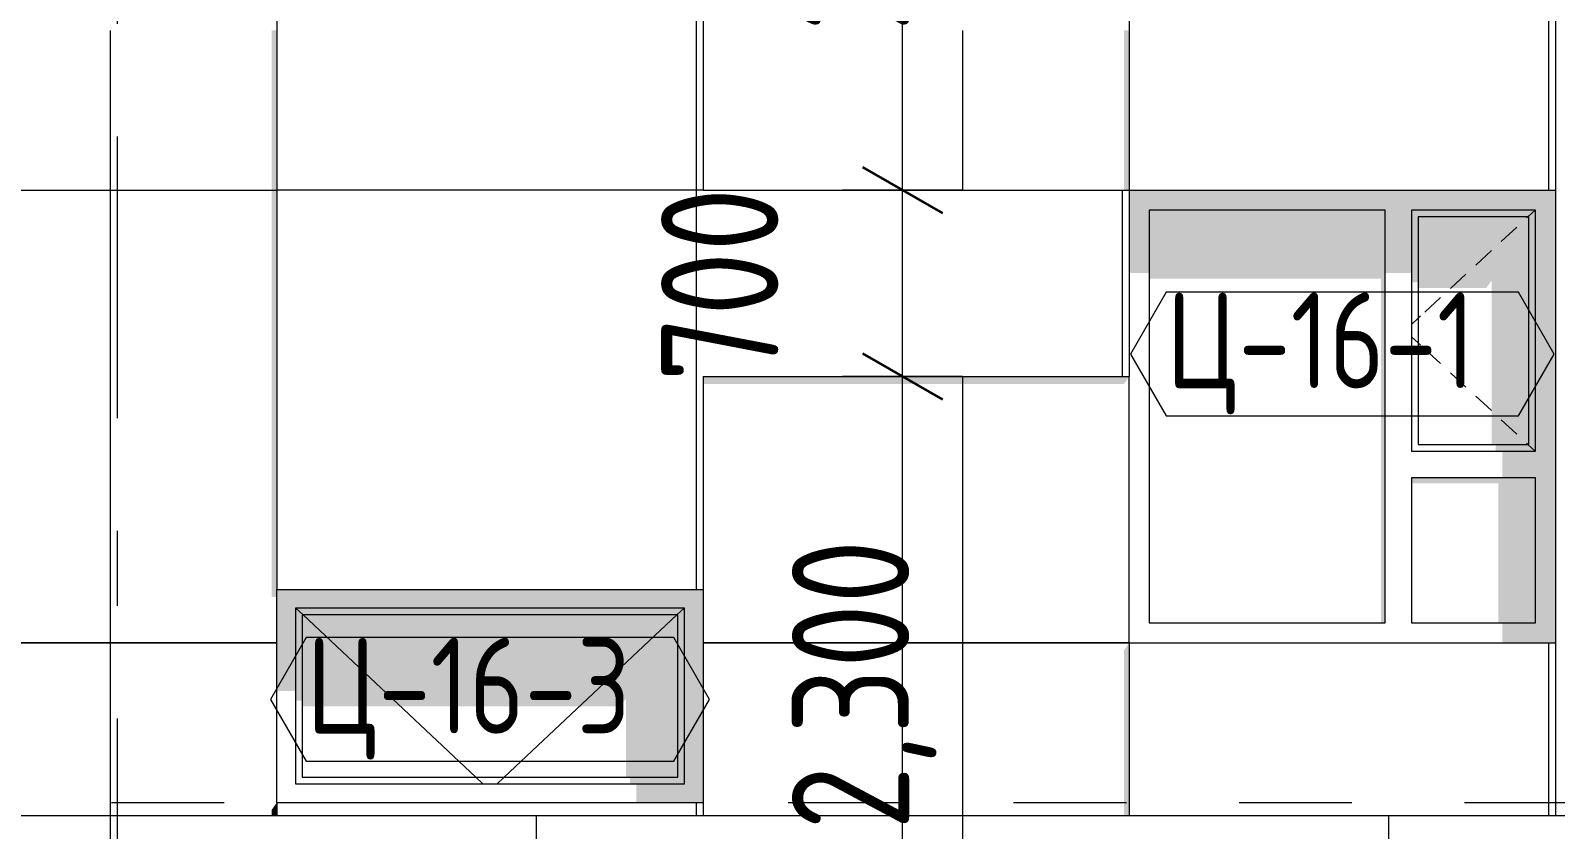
# Model space of a CAD drawing. Header units: millimetres. Extents: x 18162 to 7085488, y 72188 to 247925.
# Drawn here: x 4822615 to 4828340, y 121735 to 124737 of the extents above; entities that cross this region are included whole.
import ezdxf
from ezdxf.enums import TextEntityAlignment as Align

# ---------------------------------------------------------------- set-up
doc = ezdxf.new("R2010")
doc.units = ezdxf.units.MM
doc.header["$MEASUREMENT"] = 0
doc.linetypes.add('Dashed', pattern=[423.333333, 211.666667, -211.666667])
doc.linetypes.add('Double Dashed', pattern=[1093.611073, 529.166651, -211.666656, 141.111112, -211.666656])
for name, color, linetype in [('Archicad Windows', 7, 'Continuous'), ('Structural - Bearing', 7, 'Continuous'), ('Structural - Grid', 7, 'Continuous')]:
    doc.layers.add(name, color=color, linetype=linetype)
doc.styles.add('GENERATED_STYLE_3', font='', dxfattribs={"width": 0.8})
doc.styles.get('GENERATED_STYLE_3').set_extended_font_data('ISOCPEUR MON')
doc.dimstyles.new('GENERATED_STYLE__16', dxfattribs={"dimtxt": 440.00001, "dimasz": 228, "dimexe": 0.18, "dimexo": 0.0625, "dimgap": 0, "dimtad": 1, "dimdec": 0, "dimzin": 0, "dimdsep": 46, "dimtxsty": 'GENERATED_STYLE_3', "dimblk": 'ARROWHEAD_2', "dimblk1": 'ARROWHEAD_2', "dimblk2": 'ARROWHEAD_2', "dimcen": 0.09, "dimse1": 1, "dimse2": 1, "dimclrd": 13, "dimclre": 13, "dimclrt": 13, "dimadec": 0, "dimazin": 0, "dimtfac": 1, "dimtdec": 4, "dimtmove": 0, "dimatfit": 3, "dimfxl": 1, "dimtolj": 1, "dimtzin": 0, "dimarcsym": 0})

# ---------------------------------------------------------------- blocks, each defined once
blk = doc.blocks.new('*X1907', base_point=(4860813, 82836.7))
at = {"layer": 'Structural - Bearing', "color": 8, "linetype": 'Continuous', "lineweight": 13}
for p, q in [((4822913, 121786.7), (4822913, 121586.7)), ((4824513, 121786.7), (4824513, 121586.7))]:
    blk.add_line(p, q, dxfattribs=at)
blk = doc.blocks.new('*X1909', base_point=(4860813, 82836.7))
at = {"layer": 'Structural - Bearing', "color": 8, "linetype": 'Continuous', "lineweight": 13}
for p, q in [((4826113, 121786.7), (4826113, 121586.7)), ((4827713, 121786.7), (4827713, 121586.7)), ((4829313, 121786.7), (4829313, 121586.7))]:
    blk.add_line(p, q, dxfattribs=at)
blk = doc.blocks.new('*X1911', base_point=(4860813, 82836.7))
at = {"layer": 'Structural - Bearing', "color": 8, "linetype": 'Continuous', "lineweight": 13}
for p, q in [((4822913, 124736.7), (4822913, 122436.7)), ((4822501.9, 124136.7), (4822913, 124136.7)), ((4822913, 124136.7), (4823539.5, 124136.7)), ((4822913, 122436.7), (4822501.9, 122436.7)), ((4822501.9, 122436.7), (4822913, 122436.7)), ((4822913, 122436.7), (4823539.5, 122436.7)), ((4822913, 122436.7), (4822913, 121836.7)), ((4823539.5, 122436.7), (4822913, 122436.7)), ((4822913, 121836.7), (4822913, 121786.7))]:
    blk.add_line(p, q, dxfattribs=at)
blk = doc.blocks.new('*X1912', base_point=(4860813, 82836.7))
at = {"layer": 'Structural - Bearing', "color": 8, "linetype": 'Continuous', "lineweight": 13}
blk.add_line((4826113, 124736.7), (4826113, 124136.7), dxfattribs=at)
blk = doc.blocks.new('*X1913', base_point=(4860813, 82836.7))
at = {"layer": 'Structural - Bearing', "color": 8, "linetype": 'Continuous', "lineweight": 13}
for p, q in [((4826113, 123436.7), (4826113, 122436.7)), ((4825139.5, 122436.7), (4825613, 122436.7)), ((4825613, 122436.7), (4825139.5, 122436.7)), ((4826113, 122436.7), (4825613, 122436.7)), ((4825613, 122436.7), (4826113, 122436.7)), ((4826113, 122436.7), (4826739.5, 122436.7)), ((4826113, 122436.7), (4826113, 121836.7)), ((4826739.5, 122436.7), (4826113, 122436.7)), ((4826113, 121836.7), (4826113, 121786.7))]:
    blk.add_line(p, q, dxfattribs=at)
blk = doc.blocks.new('*X2002', base_point=(4860813, 82836.7))
at = {"layer": 'Structural - Bearing', "color": 7, "linetype": 'Continuous', "lineweight": 9}
blk.add_line((4825113, 121836.7), (4825113, 121786.7), dxfattribs=at)
blk = doc.blocks.new('*X2004', base_point=(4860813, 82836.7))
at = {"layer": 'Structural - Bearing', "color": 7, "linetype": 'Continuous', "lineweight": 9}
for p, q in [((4825113, 124836.7), (4825113, 122636.7)), ((4824013, 124136.7), (4823539.5, 124136.7)), ((4825113, 124136.7), (4824013, 124136.7)), ((4825139.5, 124136.7), (4825113, 124136.7))]:
    blk.add_line(p, q, dxfattribs=at)
blk = doc.blocks.new('*X2018', base_point=(4860813, 82836.7))
at = {"layer": 'Structural - Bearing', "color": 7, "linetype": 'Continuous', "lineweight": 9}
blk.add_line((4826713, 124136.7), (4826713, 123436.7), dxfattribs=at)
blk = doc.blocks.new('*X2031', base_point=(4860813, 82836.7))
at = {"layer": 'Structural - Bearing', "color": 7, "linetype": 'Continuous', "lineweight": 9}
for p, q in [((4828313, 122436.7), (4828313, 121836.7)), ((4828313, 121836.7), (4828313, 121786.7))]:
    blk.add_line(p, q, dxfattribs=at)
blk = doc.blocks.new('*X2033', base_point=(4860813, 82836.7))
at = {"layer": 'Structural - Bearing', "color": 7, "linetype": 'Continuous', "lineweight": 9}
for p, q in [((4828313, 125436.7), (4828313, 124836.7)), ((4828313, 124836.7), (4828313, 124136.7))]:
    blk.add_line(p, q, dxfattribs=at)
blk = doc.blocks.new('*D2147', base_point=(4860813, 82836.7))
at = {"color": 12, "linetype": 'Continuous', "lineweight": 35}
for p, q in [((4825738.1, 123523.3), (4826038.1, 123350.1)), ((4825738.1, 121223.3), (4826038.1, 121050.1))]:
    blk.add_line(p, q, dxfattribs=at)
at = {"color": 13, "linetype": 'Continuous', "lineweight": 13}
for p, q in [((4826113.1, 123436.7), (4825663.1, 123436.7)), ((4825888.1, 121136.7), (4825888.1, 123436.7)), ((4826113.1, 121136.7), (4825663.1, 121136.7))]:
    blk.add_line(p, q, dxfattribs=at)
at = {"color": 13, "lineweight": 13, "char_height": 440, "attachment_point": 7, "rotation": 90, "style": 'GENERATED_STYLE_3'}
for s, insert in [('\\A1;{\\pql;\\fISOCPEUR MON|b0|i0|c0|p0;\\W0.800000;700}', (4825421.8, 123417.8)), ('\\A1;{\\pql;\\fISOCPEUR MON|b0|i0|c0|p0;\\W0.800000;2,300}', (4826015.7, 121733.4))]:
    blk.add_mtext(s, dxfattribs=dict(at, insert=insert))
blk = doc.blocks.new('ARROWHEAD_2')
at = {"color": 0, "linetype": 'Continuous', "lineweight": 0}
for p, q in [((-0.378, -0.655), (0.378, 0.655)), ((0, 0), (-1, 0))]:
    blk.add_line(p, q, dxfattribs=at)
blk = doc.blocks.new('*D2148', base_point=(4860813, 82836.7))
at = {"color": 12, "linetype": 'Continuous', "lineweight": 35}
for p, q in [((4825738.1, 124223.3), (4826038.1, 124050.1)), ((4825738.1, 123523.3), (4826038.1, 123350.1))]:
    blk.add_line(p, q, dxfattribs=at)
at = {"color": 13, "linetype": 'Continuous', "lineweight": 13}
for p, q in [((4826113.1, 124136.7), (4825663.1, 124136.7)), ((4825888.1, 123436.7), (4825888.1, 124136.7)), ((4826113.1, 123436.7), (4825663.1, 123436.7))]:
    blk.add_line(p, q, dxfattribs=at)
blk = doc.blocks.new('*D2149', base_point=(4860813, 82836.7))
at = {"color": 12, "linetype": 'Continuous', "lineweight": 35}
for p, q in [((4825738.1, 126523.3), (4826038.1, 126350.1)), ((4825738.1, 124223.3), (4826038.1, 124050.1))]:
    blk.add_line(p, q, dxfattribs=at)
at = {"color": 13, "linetype": 'Continuous', "lineweight": 13}
for p, q in [((4826113.1, 126436.7), (4825663.1, 126436.7)), ((4825888.1, 124136.7), (4825888.1, 126436.7)), ((4826113.1, 124136.7), (4825663.1, 124136.7))]:
    blk.add_line(p, q, dxfattribs=at)
at = {"color": 13, "lineweight": 13, "char_height": 440, "attachment_point": 7, "rotation": 90, "style": 'GENERATED_STYLE_3'}
for s, insert in [('\\A1;{\\pql;\\fISOCPEUR MON|b0|i0|c0|p0;\\W0.800000;700}', (4825421.8, 126417.8)), ('\\A1;{\\pql;\\fISOCPEUR MON|b0|i0|c0|p0;\\W0.800000;2,300}', (4826015.7, 124733.4))]:
    blk.add_mtext(s, dxfattribs=dict(at, insert=insert))
blk = doc.blocks.new('Label_58_3', base_point=(4827539.5, 123286.7))
at = {"color": 13, "linetype": 'Continuous', "lineweight": 13, "flags": 128}
blk.add_lwpolyline([(4826744.4, 123520.9), (4826878.5, 123288.7), (4828200.6, 123288.7), (4828334.7, 123520.9), (4828200.6, 123753.2), (4826878.5, 123753.2)], close=True, dxfattribs=at)
at = {"color": 13, "lineweight": 13, "insert": (4826878.5, 123752.5), "char_height": 360, "attachment_point": 1, "style": 'GENERATED_STYLE_3'}
blk.add_mtext('\\A1;{\\pql;\\pt0,253000;\\fISOCPEUR MON|b0|i0|c0|p0;\\W0.800000;Ц-16-1\\fISOCPEUR MON|b0|i0|c0|p0;\\W0.800000;\\A1{\\H.66x;\\S^  ;}\\fISOCPEUR MON|b0|i0|c0|p0;\\W0.800000;\\fISOCPEUR MON|b0|i0|c0|p0;\\W0.800000;\\A1{\\H.66x;\\S^  ;}\\fISOCPEUR MON|b0|i0|c0|p0;\\W0.800000; \\fISOCPEUR MON|b0|i0|c0|p0;\\W0.800000;\\fISOCPEUR MON|b0|i0|c0|p0;\\W0.800000;\\fISOCPEUR MON|b0|i0|c0|p0;\\W0.800000;\\fISOCPEUR MON|b0|i0|c0|p0;\\W0.800000;\\fISOCPEUR MON|b0|i0|c0|p0;\\W0.800000;\\fISOCPEUR MON|b0|i0|c0|p0;\\W0.800000;\\fISOCPEUR MON|b0|i0|c0|p0;\\W0.800000;\\fISOCPEUR MON|b0|i0|c0|p0;\\W0.800000;\\fISOCPEUR MON|b0|i0|c0|p0;\\W0.800000;\\fISOCPEUR MON|b0|i0|c0|p0;\\W0.800000;\\fISOCPEUR MON|b0|i0|c0|p0;\\W0.800000;\\fISOCPEUR MON|b0|i0|c0|p0;\\W0.800000;\\fISOCPEUR MON|b0|i0|c0|p0;\\W0.800000;\\fISOCPEUR MON|b0|i0|c0|p0;\\W0.800000;\\fISOCPEUR MON|b0|i0|c0|p0;\\W0.800000;\\fISOCPEUR MON|b0|i0|c0|p0;\\W0.800000;\\fISOCPEUR MON|b0|i0|c0|p0;\\W0.800000;\\fISOCPEUR MON|b0|i0|c0|p0;\\W0.800000;\\fISOCPEUR MON|b0|i0|c0|p0;\\W0.800000;\\fISOCPEUR MON|b0|i0|c0|p0;\\W0.800000;\\fISOCPEUR MON|b0|i0|c0|p0;\\W0.800000;\\fISOCPEUR MON|b0|i0|c0|p0;\\W0.800000;\\fISOCPEUR MON|b0|i0|c0|p0;\\W0.800000;\\fISOCPEUR MON|b0|i0|c0|p0;\\W0.800000;\\fISOCPEUR MON|b0|i0|c0|p0;\\W0.800000;\\fISOCPEUR MON|b0|i0|c0|p0;\\W0.800000;\\fISOCPEUR MON|b0|i0|c0|p0;\\W0.800000;\\fISOCPEUR MON|b0|i0|c0|p0;\\W0.800000;\\fISOCPEUR MON|b0|i0|c0|p0;\\W0.800000;\\fISOCPEUR MON|b0|i0|c0|p0;\\W0.800000;\\fISOCPEUR MON|b0|i0|c0|p0;\\W0.800000;\\fISOCPEUR MON|b0|i0|c0|p0;\\W0.800000;\\fISOCPEUR MON|b0|i0|c0|p0;\\W0.800000;\\fISOCPEUR MON|b0|i0|c0|p0;\\W0.800000;\\fISOCPEUR MON|b0|i0|c0|p0;\\W0.800000;\\fISOCPEUR MON|b0|i0|c0|p0;\\W0.800000;\\fISOCPEUR MON|b0|i0|c0|p0;\\W0.800000;\\fISOCPEUR MON|b0|i0|c0|p0;\\W0.800000;\\fISOCPEUR MON|b0|i0|c0|p0;\\W0.800000;\\fISOCPEUR MON|b0|i0|c0|p0;\\W0.800000;\\fISOCPEUR MON|b0|i0|c0|p0;\\W0.800000;\\fISOCPEUR MON|b0|i0|c0|p0;\\W0.800000;\\fISOCPEUR MON|b0|i0|c0|p0;\\W0.800000;}', dxfattribs=at)
blk = doc.blocks.new('Label_60_3', base_point=(4824339.5, 121989.7))
at = {"color": 13, "linetype": 'Continuous', "lineweight": 13, "flags": 128}
blk.add_lwpolyline([(4823515.6, 122224), (4823649.7, 121991.7), (4825029.3, 121991.7), (4825163.4, 122224), (4825029.3, 122456.2), (4823649.7, 122456.2)], close=True, dxfattribs=at)
at = {"color": 13, "lineweight": 13, "insert": (4823649.7, 122455.5), "char_height": 360, "attachment_point": 1, "style": 'GENERATED_STYLE_3'}
blk.add_mtext('\\A1;{\\pql;\\pt0,253000;\\fISOCPEUR MON|b0|i0|c0|p0;\\W0.800000;Ц-16-3\\fISOCPEUR MON|b0|i0|c0|p0;\\W0.800000;\\A1{\\H.66x;\\S^  ;}\\fISOCPEUR MON|b0|i0|c0|p0;\\W0.800000;\\fISOCPEUR MON|b0|i0|c0|p0;\\W0.800000;\\A1{\\H.66x;\\S^  ;}\\fISOCPEUR MON|b0|i0|c0|p0;\\W0.800000; \\fISOCPEUR MON|b0|i0|c0|p0;\\W0.800000;\\fISOCPEUR MON|b0|i0|c0|p0;\\W0.800000;\\fISOCPEUR MON|b0|i0|c0|p0;\\W0.800000;\\fISOCPEUR MON|b0|i0|c0|p0;\\W0.800000;\\fISOCPEUR MON|b0|i0|c0|p0;\\W0.800000;\\fISOCPEUR MON|b0|i0|c0|p0;\\W0.800000;\\fISOCPEUR MON|b0|i0|c0|p0;\\W0.800000;\\fISOCPEUR MON|b0|i0|c0|p0;\\W0.800000;\\fISOCPEUR MON|b0|i0|c0|p0;\\W0.800000;\\fISOCPEUR MON|b0|i0|c0|p0;\\W0.800000;\\fISOCPEUR MON|b0|i0|c0|p0;\\W0.800000;\\fISOCPEUR MON|b0|i0|c0|p0;\\W0.800000;\\fISOCPEUR MON|b0|i0|c0|p0;\\W0.800000;\\fISOCPEUR MON|b0|i0|c0|p0;\\W0.800000;\\fISOCPEUR MON|b0|i0|c0|p0;\\W0.800000;\\fISOCPEUR MON|b0|i0|c0|p0;\\W0.800000;\\fISOCPEUR MON|b0|i0|c0|p0;\\W0.800000;\\fISOCPEUR MON|b0|i0|c0|p0;\\W0.800000;\\fISOCPEUR MON|b0|i0|c0|p0;\\W0.800000;\\fISOCPEUR MON|b0|i0|c0|p0;\\W0.800000;\\fISOCPEUR MON|b0|i0|c0|p0;\\W0.800000;\\fISOCPEUR MON|b0|i0|c0|p0;\\W0.800000;\\fISOCPEUR MON|b0|i0|c0|p0;\\W0.800000;\\fISOCPEUR MON|b0|i0|c0|p0;\\W0.800000;\\fISOCPEUR MON|b0|i0|c0|p0;\\W0.800000;\\fISOCPEUR MON|b0|i0|c0|p0;\\W0.800000;\\fISOCPEUR MON|b0|i0|c0|p0;\\W0.800000;\\fISOCPEUR MON|b0|i0|c0|p0;\\W0.800000;\\fISOCPEUR MON|b0|i0|c0|p0;\\W0.800000;\\fISOCPEUR MON|b0|i0|c0|p0;\\W0.800000;\\fISOCPEUR MON|b0|i0|c0|p0;\\W0.800000;\\fISOCPEUR MON|b0|i0|c0|p0;\\W0.800000;\\fISOCPEUR MON|b0|i0|c0|p0;\\W0.800000;\\fISOCPEUR MON|b0|i0|c0|p0;\\W0.800000;\\fISOCPEUR MON|b0|i0|c0|p0;\\W0.800000;\\fISOCPEUR MON|b0|i0|c0|p0;\\W0.800000;\\fISOCPEUR MON|b0|i0|c0|p0;\\W0.800000;\\fISOCPEUR MON|b0|i0|c0|p0;\\W0.800000;\\fISOCPEUR MON|b0|i0|c0|p0;\\W0.800000;\\fISOCPEUR MON|b0|i0|c0|p0;\\W0.800000;\\fISOCPEUR MON|b0|i0|c0|p0;\\W0.800000;\\fISOCPEUR MON|b0|i0|c0|p0;\\W0.800000;\\fISOCPEUR MON|b0|i0|c0|p0;\\W0.800000;}', dxfattribs=at)
blk = doc.blocks.new('Standard grid marker[370]_3', base_point=(4822939.5, 142836.7))
at = {"layer": 'Structural - Grid', "color": 13, "linetype": 'Double Dashed', "lineweight": 13, "ltscale": 2}
blk.add_line((4822939.5, 141836.7), (4822939.5, 80336.7), dxfattribs=at)
at = {"layer": 'Structural - Grid', "color": 13, "lineweight": 13, "style": 'GENERATED_STYLE_3'}
blk.add_attdef('AC_MarkerText_1', text='', height=500, rotation=360, dxfattribs=at).set_placement((4822939.5, 78986.7), align=Align.TOP_CENTER)

msp = doc.modelspace()

# ---------------------------------------------------------------- hatches: boundary and pattern name
at = {"layer": 'Archicad Windows', "linetype": 'Continuous', "lineweight": 0}
for points in [[(4827699.5, 124061.7), (4827799.5, 124061.7), (4828264.5, 124061.7), (4828339.5, 124061.7), (4828339.5, 124136.7), (4826739.5, 124136.7), (4826739.5, 124061.7), (4826814.5, 124061.7)], [(4826814.5, 124061.7), (4826739.5, 124061.7), (4826739.5, 123825.6), (4826814.5, 123825.6)], [(4827699.5, 124061.7), (4826814.5, 124061.7), (4826814.5, 123804.3), (4827684.5, 123804.3), (4827684.5, 122511.7), (4827699.5, 122511.7)], [(4827699.5, 124061.7), (4827699.5, 123825.6), (4827799.5, 123825.6), (4827799.5, 124061.7)], [(4828264.5, 124061.7), (4827799.5, 124061.7), (4827799.5, 124036.7), (4827824.5, 124036.7), (4828239.5, 124036.7), (4828264.5, 124036.7)], [(4828264.5, 123156.7), (4828264.5, 123056.7), (4828264.5, 122511.7), (4828339.5, 122511.7), (4828339.5, 124061.7), (4828264.5, 124061.7)], [(4827799.5, 124036.7), (4827799.5, 123790.2), (4827824.5, 123790.2), (4827824.5, 124036.7)], [(4828239.5, 124036.7), (4827824.5, 124036.7), (4827824.5, 123769), (4828079.5, 123769), (4828099.5, 123797.3), (4828099.5, 123181.7), (4828239.5, 123181.7)], [(4828239.5, 123181.7), (4828264.5, 123181.7), (4828264.5, 124036.7), (4828239.5, 124036.7)], [(4828264.5, 123181.7), (4828114.5, 123181.7), (4828114.5, 123156.7), (4828264.5, 123156.7)], [(4828264.5, 123156.7), (4828139.5, 123156.7), (4828139.5, 123056.7), (4828264.5, 123056.7)], [(4828264.5, 123056.7), (4827799.5, 123056.7), (4827799.5, 123035.5), (4828124.5, 123035.5), (4828124.5, 122511.7), (4828264.5, 122511.7)], [(4825139.5, 122636.7), (4823539.5, 122636.7), (4823539.5, 122566.7), (4823609.5, 122566.7), (4825069.5, 122566.7), (4825139.5, 122566.7)], [(4823539.5, 122254.8), (4823609.5, 122254.8), (4823609.5, 122566.7), (4823539.5, 122566.7)], [(4823609.5, 122541.7), (4823634.5, 122541.7), (4825044.5, 122541.7), (4825069.5, 122541.7), (4825069.5, 122566.7), (4823609.5, 122566.7)], [(4823609.5, 122541.7), (4823609.5, 122219.5), (4823634.5, 122219.5), (4823634.5, 122541.7)], [(4823634.5, 122541.7), (4823634.5, 122198.3), (4824829.5, 122198.3), (4824849.5, 122226.6), (4824849.5, 121931.7), (4825044.5, 121931.7), (4825044.5, 122541.7)], [(4825044.5, 122541.7), (4825044.5, 121931.7), (4825069.5, 121931.7), (4825069.5, 122541.7)], [(4825139.5, 122566.7), (4825069.5, 122566.7), (4825069.5, 121906.7), (4825139.5, 121906.7)], [(4828139.5, 122436.7), (4828339.5, 122436.7), (4828339.5, 122511.7), (4828139.5, 122511.7)], [(4825069.5, 121931.7), (4824864.5, 121931.7), (4824864.5, 121906.7), (4825069.5, 121906.7)], [(4825139.5, 121906.7), (4824889.5, 121906.7), (4824889.5, 121836.7), (4825139.5, 121836.7)]]:
    msp.add_hatch(color=49, dxfattribs=at).paths.add_polyline_path(points)
at = {"layer": 'Structural - Bearing', "linetype": 'Continuous', "lineweight": 0}
for points in [[(4823539.5, 124736.7), (4823519.5, 124736.7), (4823519.5, 122608.4), (4823539.5, 122608.4)], [(4826719.5, 124736.7), (4826719.5, 124136.7), (4826739.5, 124136.7), (4826739.5, 124736.7)], [(4825139.5, 123436.7), (4825139.5, 123408.4), (4826719.5, 123408.4), (4826739.5, 123436.7)], [(4826739.5, 122436.7), (4826719.5, 122408.4), (4826719.5, 121786.7), (4826739.5, 121786.7)], [(4823519.5, 121786.7), (4823539.5, 121786.7), (4823539.5, 121836.7), (4823519.5, 121808.4)]]:
    msp.add_hatch(color=49, dxfattribs=at).paths.add_polyline_path(points)

# ---------------------------------------------------------------- linework, layer by layer
at = {"color": 8, "linetype": 'Dashed', "lineweight": 13, "ltscale": 2}
msp.add_line((4805138.5, 121836.7), (4846132, 121836.7), dxfattribs=at)
at = {"layer": 'Archicad Windows', "color": 7, "linetype": 'Continuous', "lineweight": 13}
for p, q in [((4828339.5, 124136.7), (4828339.5, 122436.7)), ((4826739.5, 122436.7), (4826739.5, 123436.7)), ((4823539.5, 121836.7), (4823539.5, 122636.7)), ((4825139.5, 122636.7), (4825139.5, 121836.7))]:
    msp.add_line(p, q, dxfattribs=at)
at = {"layer": 'Archicad Windows', "color": 7, "linetype": 'Continuous', "lineweight": 9}
for p, q in [((4826814.5, 124061.7), (4826814.5, 122511.7)), ((4827699.5, 124061.7), (4826814.5, 124061.7)), ((4827699.5, 122511.7), (4827699.5, 124061.7)), ((4827799.5, 124061.7), (4827799.5, 123156.7)), ((4828264.5, 124061.7), (4827799.5, 124061.7)), ((4828262.6, 124061.7), (4828235.6, 124036.7)), ((4828264.5, 123156.7), (4828264.5, 124061.7)), ((4827824.5, 124036.7), (4827824.5, 123181.7)), ((4828239.5, 124036.7), (4827824.5, 124036.7)), ((4828235.6, 124036.7), (4828230.9, 124032.3)), ((4828239.5, 123181.7), (4828239.5, 124036.7)), ((4828194.2, 123998.3), (4828135.5, 123943.9)), ((4828098.9, 123909.9), (4828040.2, 123855.5)), ((4828003.5, 123821.5), (4827944.9, 123767.1)), ((4827908.2, 123733.1), (4827849.5, 123678.7)), ((4827833.2, 123663.6), (4827824.5, 123655.5)), ((4827824.5, 123655.5), (4827799.5, 123632.4)), ((4827824.5, 123562.8), (4827799.5, 123586)), ((4827833.2, 123554.8), (4827824.5, 123562.8)), ((4827908.2, 123485.2), (4827849.5, 123539.6)), ((4828003.5, 123396.8), (4827944.9, 123451.2)), ((4828098.9, 123308.5), (4828040.2, 123362.9)), ((4828194.2, 123220.1), (4828135.5, 123274.5)), ((4827799.5, 123156.7), (4828264.5, 123156.7)), ((4827824.5, 123181.7), (4828239.5, 123181.7)), ((4828235.6, 123181.7), (4828230.9, 123186.1)), ((4828262.6, 123156.7), (4828235.6, 123181.7)), ((4827799.5, 123056.7), (4827799.5, 122511.7)), ((4828264.5, 123056.7), (4827799.5, 123056.7)), ((4828264.5, 122511.7), (4828264.5, 123056.7)), ((4823609.5, 122566.7), (4823609.5, 121906.7)), ((4825069.5, 122566.7), (4823609.5, 122566.7)), ((4823611.1, 122566.7), (4823637.7, 122541.7)), ((4823634.5, 122541.7), (4823634.5, 121931.7)), ((4825044.5, 122541.7), (4823634.5, 122541.7)), ((4823637.7, 122541.7), (4824286.3, 121931.7)), ((4825041.3, 122541.7), (4824392.7, 121931.7)), ((4825067.9, 122566.7), (4825041.3, 122541.7)), ((4825044.5, 121931.7), (4825044.5, 122541.7)), ((4825069.5, 121906.7), (4825069.5, 122566.7)), ((4826814.5, 122511.7), (4827699.5, 122511.7)), ((4827799.5, 122511.7), (4828264.5, 122511.7)), ((4823609.5, 121906.7), (4825069.5, 121906.7)), ((4823634.5, 121931.7), (4825044.5, 121931.7)), ((4824286.3, 121931.7), (4824312.9, 121906.7)), ((4824392.7, 121931.7), (4824366.1, 121906.7))]:
    msp.add_line(p, q, dxfattribs=at)
at = {"layer": 'Structural - Bearing', "color": 7, "linetype": 'Continuous', "lineweight": 13}
for p, q in [((4826739.5, 125436.7), (4826739.5, 124136.7)), ((4828339.5, 125436.7), (4828339.5, 124136.7)), ((4823539.5, 124836.7), (4823539.5, 122636.7)), ((4825139.5, 124836.7), (4825139.5, 124136.7)), ((4825139.5, 124136.7), (4826739.5, 124136.7)), ((4826739.5, 124136.7), (4826739.5, 123436.7)), ((4826739.5, 124136.7), (4828339.5, 124136.7)), ((4825139.5, 123436.7), (4825139.5, 122636.7)), ((4825139.5, 123436.7), (4826739.5, 123436.7)), ((4823539.5, 122636.7), (4825139.5, 122636.7)), ((4826739.5, 122436.7), (4828339.5, 122436.7)), ((4826739.5, 122436.7), (4826739.5, 121786.7)), ((4828339.5, 122436.7), (4828339.5, 121786.7)), ((4823539.5, 121836.7), (4825139.5, 121836.7)), ((4823539.5, 121836.7), (4823539.5, 121786.7)), ((4825139.5, 121836.7), (4825139.5, 121786.7)), ((4825139.9, 121786.7), (4822539.5, 121786.7)), ((4829839.5, 121786.7), (4825139.9, 121786.7))]:
    msp.add_line(p, q, dxfattribs=at)

# ---------------------------------------------------------------- block references
at = {"color": 12, "linetype": 'Continuous', "lineweight": 13}
for name, p in [('Label_58_3', (4827539.5, 123286.7)), ('Label_60_3', (4824339.5, 121989.7))]:
    msp.add_blockref(name, p, dxfattribs=at)
at = {"layer": 'Structural - Bearing', "lineweight": 0}
for name in ['*X2033', '*X2004', '*X1911', '*X1912', '*X2018', '*X1913', '*X2031', '*X2002', '*X1907', '*X1909']:
    msp.add_blockref(name, (4860813, 82836.7), dxfattribs=at)
at = {"layer": 'Structural - Grid', "color": 13, "linetype": 'Continuous', "lineweight": 13}
msp.add_blockref('Standard grid marker[370]_3', (4822939.5, 142836.7), dxfattribs=at)

# ---------------------------------------------------------------- dimensions: what is measured, and where the dimension line sits
at = {"color": 13, "linetype": 'Continuous', "lineweight": 13}
for base, p1, p2, picture, middle in [((4825888.1, 126436.7), (4825139.5, 124136.7), (4825139.5, 126436.7), '*D2149', (4825580.1, 125470.4)), ((4825888.1, 123436.7), (4825139.5, 121136.7), (4825139.5, 123436.7), '*D2147', (4825580.1, 122470.4)), ((4825888.1, 124136.7), (4825139.5, 123436.7), (4825139.5, 124136.7), '*D2148', (4825074.1, 123920.1))]:
    dim = msp.add_linear_dim(base=base, p1=p1, p2=p2, angle=90, dimstyle='GENERATED_STYLE__16', dxfattribs=at)
    dim.commit()
    dim.dimension.update_dxf_attribs({"geometry": picture, "text_midpoint": middle, "dimtype": 160, "text_rotation": 90})

doc.saveas('drawing.dxf')
